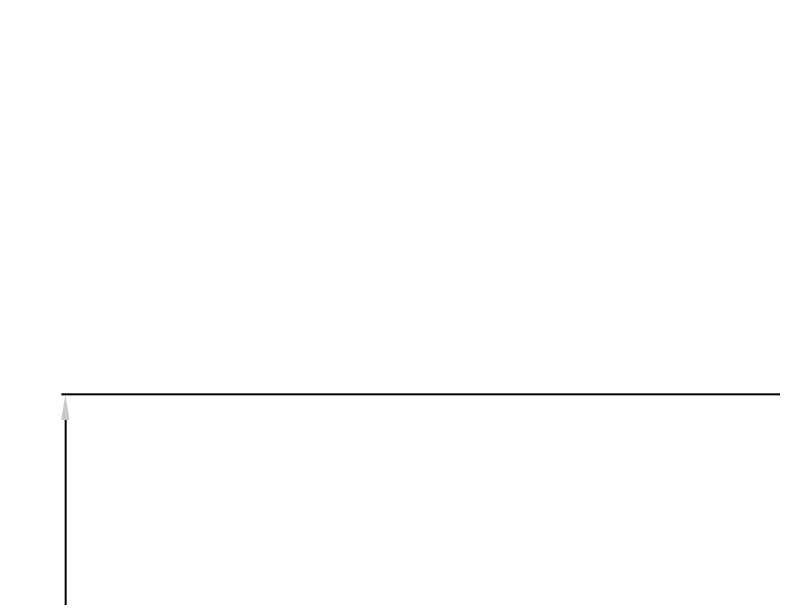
# Model space of a CAD drawing. Header units: millimetres. Extents: x 14295 to 15136, y 4961 to 5556.
# Drawn here: x 14772.6 to 14951.4, y 5268.8 to 5406.2 of the extents above; entities that cross this region are included whole.
import ezdxf

# ---------------------------------------------------------------- set-up
doc = ezdxf.new("R2010")
doc.units = ezdxf.units.MM
doc.layers.add('DIM', color=3, linetype='Continuous', lineweight=9)
doc.styles.get("Standard").update_dxf_attribs({"font": 'arial.ttf'})
doc.dimstyles.new('겸용-샤워욕조용1', dxfattribs={"dimscale": 0.6, "dimtxt": 10, "dimasz": 10, "dimexe": 1.5, "dimexo": 1.5, "dimgap": 1, "dimtad": 0, "dimtih": 1, "dimtoh": 1, "dimdec": 1, "dimdsep": 46, "dimtxsty": 'Standard', "dimcen": 2.5, "dimclrd": 5, "dimclre": 5, "dimclrt": 5, "dimadec": 1, "dimazin": 2, "dimtfac": 1, "dimtdec": 1, "dimtmove": 0, "dimatfit": 3, "dimfxl": 1.25, "dimarcsym": 0})

# ---------------------------------------------------------------- blocks, each defined once
blk = doc.blocks.new('*D6')
at = {"layer": 'Defpoints', "color": 0, "transparency": 16777216}
for p in [(15009.73, 5316.69), (14784.5, 5046.91), (14784.5, 5046.91)]:
    blk.add_point(p, dxfattribs=at)
at = {"layer": 'DIM', "color": 5, "lineweight": -2, "transparency": 16777216}
for p, q in [((15008.83, 5316.69), (14783.6, 5316.69)), ((14784.5, 5310.69), (14784.5, 5186.33)), ((14784.5, 5052.91), (14784.5, 5177.27))]:
    blk.add_line(p, q, dxfattribs=at)
at = {"layer": 'DIM', "color": 5, "transparency": 16777216}
for points in [[(14783.5, 5310.69), (14785.5, 5310.69), (14784.5, 5316.69)], [(14783.5, 5052.91), (14785.5, 5052.91), (14784.5, 5046.91)]]:
    blk.add_solid(points, dxfattribs=at)
at = {"layer": 'DIM', "color": 5, "transparency": 16777216, "insert": (14784.5, 5181.8), "char_height": 6, "attachment_point": 5}
blk.add_mtext('(1600)', dxfattribs=at)

msp = doc.modelspace()

# ---------------------------------------------------------------- linework, layer by layer
at = {"linetype": 'Continuous'}
for points, knots in [([(14883.88, 5496.48), (14892.29, 5494.72), (14909.18, 5489.08), (14928.7, 5478.85), (14943.52, 5468.58), (14954.07, 5459.91), (14964.1, 5450.05), (14973.6, 5439.66), (14982.57, 5428.87), (14990.97, 5417.62), (14998.82, 5405.97), (15006.25, 5394.04), (15013.28, 5381.91), (15022.04, 5365.51), (15027.96, 5352.9), (15031.62, 5344.38)], [0, 0, 0, 0, 0.11714, 0.241192, 0.299337, 0.362795, 0.427204, 0.491023, 0.554843, 0.618496, 0.682384, 0.746401, 0.810171, 0.873542, 1, 1, 1, 1]), ([(15004.8, 5333.03), (15003.03, 5338.06), (14999.33, 5348.08), (14993.31, 5362.87), (14986.86, 5377.37), (14979.99, 5391.54), (14973.94, 5403.15), (14968.55, 5412.15), (14964.21, 5418.74), (14959.7, 5425.17), (14955.68, 5430.31), (14952.18, 5434.17), (14949.88, 5436.46), (14947.97, 5438.21), (14946.51, 5439.49), (14944.98, 5440.68), (14943.9, 5441.41), (14943.36, 5441.76)], [0, 0, 0, 0, 0.126634, 0.253599, 0.379349, 0.503517, 0.62759, 0.690185, 0.752749, 0.814934, 0.876798, 0.907673, 0.938508, 0.953889, 0.969245, 0.984631, 1, 1, 1, 1])]:
    msp.add_open_spline(points, degree=3, knots=knots, dxfattribs=at)

# ---------------------------------------------------------------- dimensions: what is measured, and where the dimension line sits
at = {"layer": 'DIM', "color": 1}
dim = msp.add_linear_dim(base=(14784.5, 5046.91), p1=(15009.73, 5316.69), p2=(14784.5, 5046.91), angle=90, text='(1600)', dimstyle='겸용-샤워욕조용1', dxfattribs=at)
dim.commit()
dim.dimension.update_dxf_attribs({"geometry": '*D6', "text_midpoint": (14784.5, 5181.8)})

doc.saveas('drawing.dxf')
